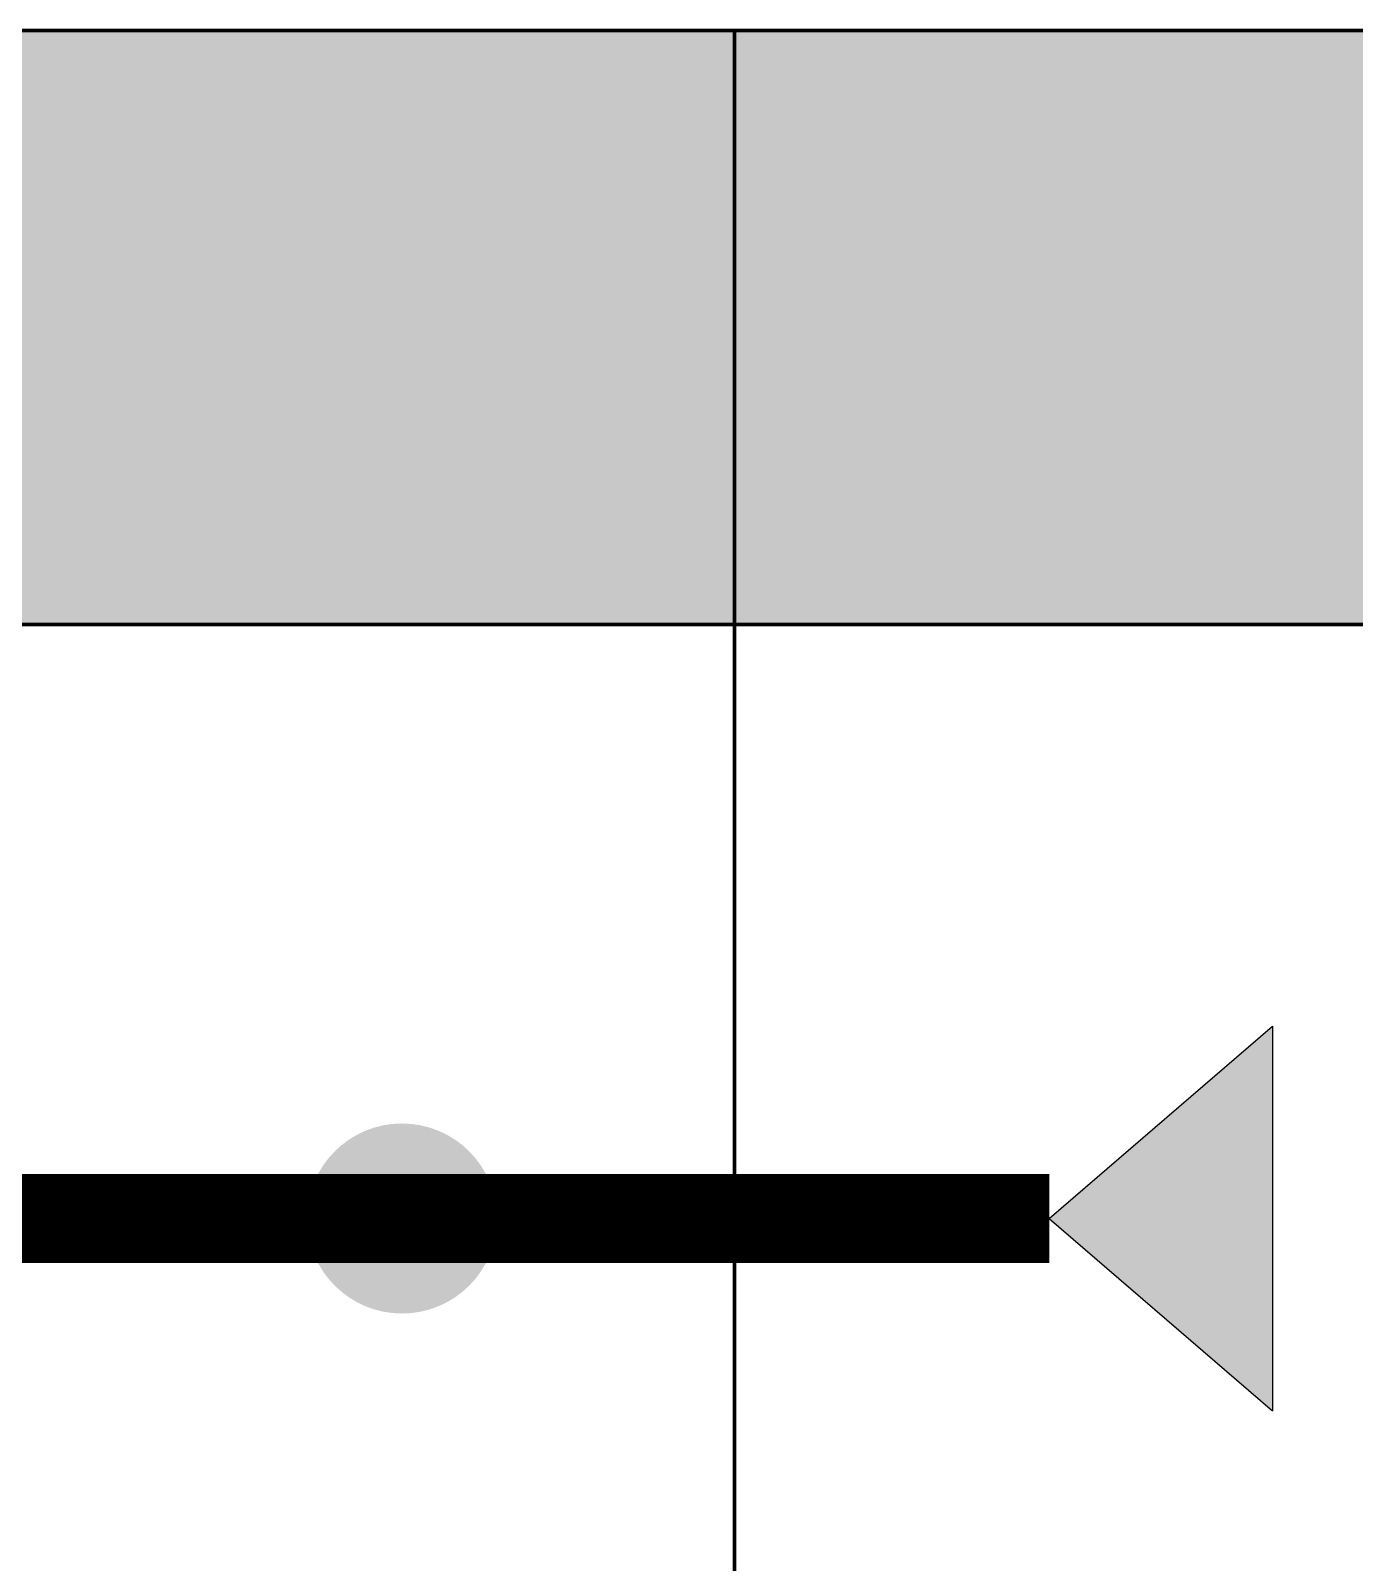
# Model space of a CAD drawing. Header units: millimetres. Extents: x -116965 to 323937, y 291661 to 566926.
# Drawn here: x -43351.1 to -43128.2, y 306779.2 to 307037 of the extents above; entities that cross this region are included whole.
import ezdxf

# ---------------------------------------------------------------- set-up
doc = ezdxf.new("R2010")
doc.units = ezdxf.units.MM
doc.layers.get('0').update_dxf_attribs({"lineweight": 18})
doc.layers.add('C00-00-00', color=7, linetype='Continuous')
doc.layers.add('C34-3A-40', color=7, linetype='Continuous', true_color=0x343a40)
doc.layers.add('C62-64-69', color=7, linetype='Continuous', true_color=0x626469)

msp = doc.modelspace()

# ---------------------------------------------------------------- hatches: boundary and pattern name
at = {"lineweight": -3, "ltscale": 5}
h = msp.add_hatch(color=1, dxfattribs=at)
h.dxf.hatch_style = 1
h.paths.add_polyline_path([(-43142.044404, 306804.7005), (-43142.044404, 306869.449184), (-43179.610805, 306837.074842)])
at = {"layer": 'C00-00-00'}
h = msp.add_hatch(color=256, dxfattribs=at)
edge = h.paths.add_edge_path()
edge.add_arc((-43288.566696, 306837.074842), 15.997765, 0, 360)
at = {"layer": 'C34-3A-40'}
h = msp.add_hatch(color=256, dxfattribs=at)
h.dxf.hatch_style = 2
h.paths.add_polyline_path([(-43932.476806, 307037.046927), (-43232.574512, 307037.046927), (-43232.574512, 306937.060883), (-43932.476806, 306937.060883)])
h = msp.add_hatch(color=256, dxfattribs=at)
h.dxf.hatch_style = 2
h.paths.add_polyline_path([(-43232.574512, 307037.046927), (-42832.630346, 307037.046927), (-42832.630346, 306937.060883), (-43232.574512, 306937.060883)])
at = {"layer": 'C62-64-69'}
h = msp.add_hatch(color=256, dxfattribs=at)
h.dxf.hatch_style = 2
h.paths.add_polyline_path([(-43356.557206, 307028.048183), (-43324.561671, 307028.048183), (-43324.561671, 307021.049158), (-43356.557206, 307021.049158)])
h = msp.add_hatch(color=256, dxfattribs=at)
h.dxf.hatch_style = 2
h.paths.add_polyline_path([(-43324.561671, 307028.048183), (-43292.566137, 307028.048183), (-43292.566137, 307021.049158), (-43324.561671, 307021.049158)])
h = msp.add_hatch(color=256, dxfattribs=at)
h.dxf.hatch_style = 2
h.paths.add_polyline_path([(-43324.561671, 307028.048183), (-43292.566137, 307028.048183), (-43292.566137, 307021.049158), (-43324.561671, 307021.049158)])
h = msp.add_hatch(color=256, dxfattribs=at)
h.dxf.hatch_style = 2
h.paths.add_polyline_path([(-43292.566137, 307028.048183), (-43260.570606, 307028.048183), (-43260.570606, 307021.049158), (-43292.566137, 307021.049158)])
h = msp.add_hatch(color=256, dxfattribs=at)
h.dxf.hatch_style = 2
h.paths.add_polyline_path([(-43292.566137, 307028.048183), (-43260.570606, 307028.048183), (-43260.570606, 307021.049158), (-43292.566137, 307021.049158)])
h = msp.add_hatch(color=256, dxfattribs=at)
h.dxf.hatch_style = 2
h.paths.add_polyline_path([(-43260.570606, 307028.048183), (-43228.575071, 307028.048183), (-43228.575071, 307021.049158), (-43260.570606, 307021.049158)])
h = msp.add_hatch(color=256, dxfattribs=at)
h.dxf.hatch_style = 2
h.paths.add_polyline_path([(-43232.574512, 307028.048183), (-43200.578981, 307028.048183), (-43200.578981, 307021.049158), (-43232.574512, 307021.049158)])
h = msp.add_hatch(color=256, dxfattribs=at)
h.dxf.hatch_style = 2
h.paths.add_polyline_path([(-43200.578981, 307028.048183), (-43168.583446, 307028.048183), (-43168.583446, 307021.049158), (-43200.578981, 307021.049158)])
h = msp.add_hatch(color=256, dxfattribs=at)
h.dxf.hatch_style = 2
h.paths.add_polyline_path([(-43200.578981, 307028.048183), (-43168.583446, 307028.048183), (-43168.583446, 307021.049158), (-43200.578981, 307021.049158)])
h = msp.add_hatch(color=256, dxfattribs=at)
h.dxf.hatch_style = 2
h.paths.add_polyline_path([(-43168.583446, 307028.048183), (-43136.587912, 307028.048183), (-43136.587912, 307021.049158), (-43168.583446, 307021.049158)])
h = msp.add_hatch(color=256, dxfattribs=at)
h.dxf.hatch_style = 2
h.paths.add_polyline_path([(-43168.583446, 307028.048183), (-43136.587912, 307028.048183), (-43136.587912, 307021.049158), (-43168.583446, 307021.049158)])
h = msp.add_hatch(color=256, dxfattribs=at)
h.dxf.hatch_style = 2
h.paths.add_polyline_path([(-43136.587912, 307028.048183), (-43104.592381, 307028.048183), (-43104.592381, 307021.049158), (-43136.587912, 307021.049158)])
h = msp.add_hatch(color=256, dxfattribs=at)
h.dxf.hatch_style = 2
h.paths.add_polyline_path([(-43356.557206, 307021.049158), (-43324.561671, 307021.049158), (-43324.561671, 307019.049439), (-43356.557206, 307019.049439)])
h = msp.add_hatch(color=256, dxfattribs=at)
h.dxf.hatch_style = 2
h.paths.add_polyline_path([(-43324.561671, 307021.049158), (-43292.566137, 307021.049158), (-43292.566137, 307019.049439), (-43324.561671, 307019.049439)])
h = msp.add_hatch(color=256, dxfattribs=at)
h.dxf.hatch_style = 2
h.paths.add_polyline_path([(-43324.561671, 307021.049158), (-43292.566137, 307021.049158), (-43292.566137, 307019.049439), (-43324.561671, 307019.049439)])
h = msp.add_hatch(color=256, dxfattribs=at)
h.dxf.hatch_style = 2
h.paths.add_polyline_path([(-43292.566137, 307021.049158), (-43260.570606, 307021.049158), (-43260.570606, 307019.049439), (-43292.566137, 307019.049439)])
h = msp.add_hatch(color=256, dxfattribs=at)
h.dxf.hatch_style = 2
h.paths.add_polyline_path([(-43292.566137, 307021.049158), (-43260.570606, 307021.049158), (-43260.570606, 307019.049439), (-43292.566137, 307019.049439)])
h = msp.add_hatch(color=256, dxfattribs=at)
h.dxf.hatch_style = 2
h.paths.add_polyline_path([(-43260.570606, 307021.049158), (-43228.575071, 307021.049158), (-43228.575071, 307019.049439), (-43260.570606, 307019.049439)])
h = msp.add_hatch(color=256, dxfattribs=at)
h.dxf.hatch_style = 2
h.paths.add_polyline_path([(-43232.574512, 307021.049158), (-43200.578981, 307021.049158), (-43200.578981, 307019.049439), (-43232.574512, 307019.049439)])
h = msp.add_hatch(color=256, dxfattribs=at)
h.dxf.hatch_style = 2
h.paths.add_polyline_path([(-43200.578981, 307021.049158), (-43168.583446, 307021.049158), (-43168.583446, 307019.049439), (-43200.578981, 307019.049439)])
h = msp.add_hatch(color=256, dxfattribs=at)
h.dxf.hatch_style = 2
h.paths.add_polyline_path([(-43200.578981, 307021.049158), (-43168.583446, 307021.049158), (-43168.583446, 307019.049439), (-43200.578981, 307019.049439)])
h = msp.add_hatch(color=256, dxfattribs=at)
h.dxf.hatch_style = 2
h.paths.add_polyline_path([(-43168.583446, 307021.049158), (-43136.587912, 307021.049158), (-43136.587912, 307019.049439), (-43168.583446, 307019.049439)])
h = msp.add_hatch(color=256, dxfattribs=at)
h.dxf.hatch_style = 2
h.paths.add_polyline_path([(-43168.583446, 307021.049158), (-43136.587912, 307021.049158), (-43136.587912, 307019.049439), (-43168.583446, 307019.049439)])
h = msp.add_hatch(color=256, dxfattribs=at)
h.dxf.hatch_style = 2
h.paths.add_polyline_path([(-43136.587912, 307021.049158), (-43104.592381, 307021.049158), (-43104.592381, 307019.049439), (-43136.587912, 307019.049439)])
h = msp.add_hatch(color=256, dxfattribs=at)
h.dxf.hatch_style = 2
h.paths.add_polyline_path([(-43356.557206, 307019.049439), (-43324.561671, 307019.049439), (-43324.561671, 307012.050414), (-43356.557206, 307012.050414)])
h = msp.add_hatch(color=256, dxfattribs=at)
h.dxf.hatch_style = 2
h.paths.add_polyline_path([(-43324.561671, 307019.049439), (-43292.566137, 307019.049439), (-43292.566137, 307012.050414), (-43324.561671, 307012.050414)])
h = msp.add_hatch(color=256, dxfattribs=at)
h.dxf.hatch_style = 2
h.paths.add_polyline_path([(-43324.561671, 307019.049439), (-43292.566137, 307019.049439), (-43292.566137, 307012.050414), (-43324.561671, 307012.050414)])
h = msp.add_hatch(color=256, dxfattribs=at)
h.dxf.hatch_style = 2
h.paths.add_polyline_path([(-43292.566137, 307019.049439), (-43260.570606, 307019.049439), (-43260.570606, 307012.050414), (-43292.566137, 307012.050414)])
h = msp.add_hatch(color=256, dxfattribs=at)
h.dxf.hatch_style = 2
h.paths.add_polyline_path([(-43292.566137, 307019.049439), (-43260.570606, 307019.049439), (-43260.570606, 307012.050414), (-43292.566137, 307012.050414)])
h = msp.add_hatch(color=256, dxfattribs=at)
h.dxf.hatch_style = 2
h.paths.add_polyline_path([(-43260.570606, 307019.049439), (-43228.575071, 307019.049439), (-43228.575071, 307012.050414), (-43260.570606, 307012.050414)])
h = msp.add_hatch(color=256, dxfattribs=at)
h.dxf.hatch_style = 2
h.paths.add_polyline_path([(-43232.574512, 307019.049439), (-43200.578981, 307019.049439), (-43200.578981, 307012.050414), (-43232.574512, 307012.050414)])
h = msp.add_hatch(color=256, dxfattribs=at)
h.dxf.hatch_style = 2
h.paths.add_polyline_path([(-43200.578981, 307019.049439), (-43168.583446, 307019.049439), (-43168.583446, 307012.050414), (-43200.578981, 307012.050414)])
h = msp.add_hatch(color=256, dxfattribs=at)
h.dxf.hatch_style = 2
h.paths.add_polyline_path([(-43200.578981, 307019.049439), (-43168.583446, 307019.049439), (-43168.583446, 307012.050414), (-43200.578981, 307012.050414)])
h = msp.add_hatch(color=256, dxfattribs=at)
h.dxf.hatch_style = 2
h.paths.add_polyline_path([(-43168.583446, 307019.049439), (-43136.587912, 307019.049439), (-43136.587912, 307012.050414), (-43168.583446, 307012.050414)])
h = msp.add_hatch(color=256, dxfattribs=at)
h.dxf.hatch_style = 2
h.paths.add_polyline_path([(-43168.583446, 307019.049439), (-43136.587912, 307019.049439), (-43136.587912, 307012.050414), (-43168.583446, 307012.050414)])
h = msp.add_hatch(color=256, dxfattribs=at)
h.dxf.hatch_style = 2
h.paths.add_polyline_path([(-43136.587912, 307019.049439), (-43104.592381, 307019.049439), (-43104.592381, 307012.050414), (-43136.587912, 307012.050414)])
h = msp.add_hatch(color=256, dxfattribs=at)
h.dxf.hatch_style = 2
h.paths.add_polyline_path([(-43356.557206, 307012.050414), (-43324.561671, 307012.050414), (-43324.561671, 307010.050695), (-43356.557206, 307010.050695)])
h = msp.add_hatch(color=256, dxfattribs=at)
h.dxf.hatch_style = 2
h.paths.add_polyline_path([(-43324.561671, 307012.050414), (-43292.566137, 307012.050414), (-43292.566137, 307010.050695), (-43324.561671, 307010.050695)])
h = msp.add_hatch(color=256, dxfattribs=at)
h.dxf.hatch_style = 2
h.paths.add_polyline_path([(-43324.561671, 307012.050414), (-43292.566137, 307012.050414), (-43292.566137, 307010.050695), (-43324.561671, 307010.050695)])
h = msp.add_hatch(color=256, dxfattribs=at)
h.dxf.hatch_style = 2
h.paths.add_polyline_path([(-43292.566137, 307012.050414), (-43260.570606, 307012.050414), (-43260.570606, 307010.050695), (-43292.566137, 307010.050695)])
h = msp.add_hatch(color=256, dxfattribs=at)
h.dxf.hatch_style = 2
h.paths.add_polyline_path([(-43292.566137, 307012.050414), (-43260.570606, 307012.050414), (-43260.570606, 307010.050695), (-43292.566137, 307010.050695)])
h = msp.add_hatch(color=256, dxfattribs=at)
h.dxf.hatch_style = 2
h.paths.add_polyline_path([(-43260.570606, 307012.050414), (-43228.575071, 307012.050414), (-43228.575071, 307010.050695), (-43260.570606, 307010.050695)])
h = msp.add_hatch(color=256, dxfattribs=at)
h.dxf.hatch_style = 2
h.paths.add_polyline_path([(-43232.574512, 307012.050414), (-43200.578981, 307012.050414), (-43200.578981, 307010.050695), (-43232.574512, 307010.050695)])
h = msp.add_hatch(color=256, dxfattribs=at)
h.dxf.hatch_style = 2
h.paths.add_polyline_path([(-43200.578981, 307012.050414), (-43168.583446, 307012.050414), (-43168.583446, 307010.050695), (-43200.578981, 307010.050695)])
h = msp.add_hatch(color=256, dxfattribs=at)
h.dxf.hatch_style = 2
h.paths.add_polyline_path([(-43200.578981, 307012.050414), (-43168.583446, 307012.050414), (-43168.583446, 307010.050695), (-43200.578981, 307010.050695)])
h = msp.add_hatch(color=256, dxfattribs=at)
h.dxf.hatch_style = 2
h.paths.add_polyline_path([(-43168.583446, 307012.050414), (-43136.587912, 307012.050414), (-43136.587912, 307010.050695), (-43168.583446, 307010.050695)])
h = msp.add_hatch(color=256, dxfattribs=at)
h.dxf.hatch_style = 2
h.paths.add_polyline_path([(-43168.583446, 307012.050414), (-43136.587912, 307012.050414), (-43136.587912, 307010.050695), (-43168.583446, 307010.050695)])
h = msp.add_hatch(color=256, dxfattribs=at)
h.dxf.hatch_style = 2
h.paths.add_polyline_path([(-43136.587912, 307012.050414), (-43104.592381, 307012.050414), (-43104.592381, 307010.050695), (-43136.587912, 307010.050695)])
h = msp.add_hatch(color=256, dxfattribs=at)
h.dxf.hatch_style = 2
h.paths.add_polyline_path([(-43356.557206, 307010.050695), (-43324.561671, 307010.050695), (-43324.561671, 307003.05167), (-43356.557206, 307003.05167)])
h = msp.add_hatch(color=256, dxfattribs=at)
h.dxf.hatch_style = 2
h.paths.add_polyline_path([(-43324.561671, 307010.050695), (-43292.566137, 307010.050695), (-43292.566137, 307003.05167), (-43324.561671, 307003.05167)])
h = msp.add_hatch(color=256, dxfattribs=at)
h.dxf.hatch_style = 2
h.paths.add_polyline_path([(-43324.561671, 307010.050695), (-43292.566137, 307010.050695), (-43292.566137, 307003.05167), (-43324.561671, 307003.05167)])
h = msp.add_hatch(color=256, dxfattribs=at)
h.dxf.hatch_style = 2
h.paths.add_polyline_path([(-43292.566137, 307010.050695), (-43260.570606, 307010.050695), (-43260.570606, 307003.05167), (-43292.566137, 307003.05167)])
h = msp.add_hatch(color=256, dxfattribs=at)
h.dxf.hatch_style = 2
h.paths.add_polyline_path([(-43292.566137, 307010.050695), (-43260.570606, 307010.050695), (-43260.570606, 307003.05167), (-43292.566137, 307003.05167)])
h = msp.add_hatch(color=256, dxfattribs=at)
h.dxf.hatch_style = 2
h.paths.add_polyline_path([(-43260.570606, 307010.050695), (-43228.575071, 307010.050695), (-43228.575071, 307003.05167), (-43260.570606, 307003.05167)])
h = msp.add_hatch(color=256, dxfattribs=at)
h.dxf.hatch_style = 2
h.paths.add_polyline_path([(-43232.574512, 307010.050695), (-43200.578981, 307010.050695), (-43200.578981, 307003.05167), (-43232.574512, 307003.05167)])
h = msp.add_hatch(color=256, dxfattribs=at)
h.dxf.hatch_style = 2
h.paths.add_polyline_path([(-43200.578981, 307010.050695), (-43168.583446, 307010.050695), (-43168.583446, 307003.05167), (-43200.578981, 307003.05167)])
h = msp.add_hatch(color=256, dxfattribs=at)
h.dxf.hatch_style = 2
h.paths.add_polyline_path([(-43200.578981, 307010.050695), (-43168.583446, 307010.050695), (-43168.583446, 307003.05167), (-43200.578981, 307003.05167)])
h = msp.add_hatch(color=256, dxfattribs=at)
h.dxf.hatch_style = 2
h.paths.add_polyline_path([(-43168.583446, 307010.050695), (-43136.587912, 307010.050695), (-43136.587912, 307003.05167), (-43168.583446, 307003.05167)])
h = msp.add_hatch(color=256, dxfattribs=at)
h.dxf.hatch_style = 2
h.paths.add_polyline_path([(-43168.583446, 307010.050695), (-43136.587912, 307010.050695), (-43136.587912, 307003.05167), (-43168.583446, 307003.05167)])
h = msp.add_hatch(color=256, dxfattribs=at)
h.dxf.hatch_style = 2
h.paths.add_polyline_path([(-43136.587912, 307010.050695), (-43104.592381, 307010.050695), (-43104.592381, 307003.05167), (-43136.587912, 307003.05167)])
h = msp.add_hatch(color=256, dxfattribs=at)
h.dxf.hatch_style = 2
h.paths.add_polyline_path([(-43356.557206, 307003.05167), (-43324.561671, 307003.05167), (-43324.561671, 307001.051952), (-43356.557206, 307001.051952)])
h = msp.add_hatch(color=256, dxfattribs=at)
h.dxf.hatch_style = 2
h.paths.add_polyline_path([(-43324.561671, 307003.05167), (-43292.566137, 307003.05167), (-43292.566137, 307001.051952), (-43324.561671, 307001.051952)])
h = msp.add_hatch(color=256, dxfattribs=at)
h.dxf.hatch_style = 2
h.paths.add_polyline_path([(-43324.561671, 307003.05167), (-43292.566137, 307003.05167), (-43292.566137, 307001.051952), (-43324.561671, 307001.051952)])
h = msp.add_hatch(color=256, dxfattribs=at)
h.dxf.hatch_style = 2
h.paths.add_polyline_path([(-43292.566137, 307003.05167), (-43260.570606, 307003.05167), (-43260.570606, 307001.051952), (-43292.566137, 307001.051952)])
h = msp.add_hatch(color=256, dxfattribs=at)
h.dxf.hatch_style = 2
h.paths.add_polyline_path([(-43292.566137, 307003.05167), (-43260.570606, 307003.05167), (-43260.570606, 307001.051952), (-43292.566137, 307001.051952)])
h = msp.add_hatch(color=256, dxfattribs=at)
h.dxf.hatch_style = 2
h.paths.add_polyline_path([(-43260.570606, 307003.05167), (-43228.575071, 307003.05167), (-43228.575071, 307001.051952), (-43260.570606, 307001.051952)])
h = msp.add_hatch(color=256, dxfattribs=at)
h.dxf.hatch_style = 2
h.paths.add_polyline_path([(-43232.574512, 307003.05167), (-43200.578981, 307003.05167), (-43200.578981, 307001.051952), (-43232.574512, 307001.051952)])
h = msp.add_hatch(color=256, dxfattribs=at)
h.dxf.hatch_style = 2
h.paths.add_polyline_path([(-43200.578981, 307003.05167), (-43168.583446, 307003.05167), (-43168.583446, 307001.051952), (-43200.578981, 307001.051952)])
h = msp.add_hatch(color=256, dxfattribs=at)
h.dxf.hatch_style = 2
h.paths.add_polyline_path([(-43200.578981, 307003.05167), (-43168.583446, 307003.05167), (-43168.583446, 307001.051952), (-43200.578981, 307001.051952)])
h = msp.add_hatch(color=256, dxfattribs=at)
h.dxf.hatch_style = 2
h.paths.add_polyline_path([(-43168.583446, 307003.05167), (-43136.587912, 307003.05167), (-43136.587912, 307001.051952), (-43168.583446, 307001.051952)])
h = msp.add_hatch(color=256, dxfattribs=at)
h.dxf.hatch_style = 2
h.paths.add_polyline_path([(-43168.583446, 307003.05167), (-43136.587912, 307003.05167), (-43136.587912, 307001.051952), (-43168.583446, 307001.051952)])
h = msp.add_hatch(color=256, dxfattribs=at)
h.dxf.hatch_style = 2
h.paths.add_polyline_path([(-43136.587912, 307003.05167), (-43104.592381, 307003.05167), (-43104.592381, 307001.051952), (-43136.587912, 307001.051952)])
h = msp.add_hatch(color=256, dxfattribs=at)
h.dxf.hatch_style = 2
h.paths.add_polyline_path([(-43356.557206, 307001.051952), (-43324.561671, 307001.051952), (-43324.561671, 306994.052926), (-43356.557206, 306994.052926)])
h = msp.add_hatch(color=256, dxfattribs=at)
h.dxf.hatch_style = 2
h.paths.add_polyline_path([(-43324.561671, 307001.051952), (-43292.566137, 307001.051952), (-43292.566137, 306994.052926), (-43324.561671, 306994.052926)])
h = msp.add_hatch(color=256, dxfattribs=at)
h.dxf.hatch_style = 2
h.paths.add_polyline_path([(-43324.561671, 307001.051952), (-43292.566137, 307001.051952), (-43292.566137, 306994.052926), (-43324.561671, 306994.052926)])
h = msp.add_hatch(color=256, dxfattribs=at)
h.dxf.hatch_style = 2
h.paths.add_polyline_path([(-43292.566137, 307001.051952), (-43260.570606, 307001.051952), (-43260.570606, 306994.052926), (-43292.566137, 306994.052926)])
h = msp.add_hatch(color=256, dxfattribs=at)
h.dxf.hatch_style = 2
h.paths.add_polyline_path([(-43292.566137, 307001.051952), (-43260.570606, 307001.051952), (-43260.570606, 306994.052926), (-43292.566137, 306994.052926)])
h = msp.add_hatch(color=256, dxfattribs=at)
h.dxf.hatch_style = 2
h.paths.add_polyline_path([(-43260.570606, 307001.051952), (-43228.575071, 307001.051952), (-43228.575071, 306994.052926), (-43260.570606, 306994.052926)])
h = msp.add_hatch(color=256, dxfattribs=at)
h.dxf.hatch_style = 2
h.paths.add_polyline_path([(-43232.574512, 307001.051952), (-43200.578981, 307001.051952), (-43200.578981, 306994.052926), (-43232.574512, 306994.052926)])
h = msp.add_hatch(color=256, dxfattribs=at)
h.dxf.hatch_style = 2
h.paths.add_polyline_path([(-43200.578981, 307001.051952), (-43168.583446, 307001.051952), (-43168.583446, 306994.052926), (-43200.578981, 306994.052926)])
h = msp.add_hatch(color=256, dxfattribs=at)
h.dxf.hatch_style = 2
h.paths.add_polyline_path([(-43200.578981, 307001.051952), (-43168.583446, 307001.051952), (-43168.583446, 306994.052926), (-43200.578981, 306994.052926)])
h = msp.add_hatch(color=256, dxfattribs=at)
h.dxf.hatch_style = 2
h.paths.add_polyline_path([(-43168.583446, 307001.051952), (-43136.587912, 307001.051952), (-43136.587912, 306994.052926), (-43168.583446, 306994.052926)])
h = msp.add_hatch(color=256, dxfattribs=at)
h.dxf.hatch_style = 2
h.paths.add_polyline_path([(-43168.583446, 307001.051952), (-43136.587912, 307001.051952), (-43136.587912, 306994.052926), (-43168.583446, 306994.052926)])
h = msp.add_hatch(color=256, dxfattribs=at)
h.dxf.hatch_style = 2
h.paths.add_polyline_path([(-43136.587912, 307001.051952), (-43104.592381, 307001.051952), (-43104.592381, 306994.052926), (-43136.587912, 306994.052926)])
h = msp.add_hatch(color=256, dxfattribs=at)
h.dxf.hatch_style = 2
h.paths.add_polyline_path([(-43356.557206, 306994.052926), (-43324.561671, 306994.052926), (-43324.561671, 306992.053208), (-43356.557206, 306992.053208)])
h = msp.add_hatch(color=256, dxfattribs=at)
h.dxf.hatch_style = 2
h.paths.add_polyline_path([(-43324.561671, 306994.052926), (-43292.566137, 306994.052926), (-43292.566137, 306992.053208), (-43324.561671, 306992.053208)])
h = msp.add_hatch(color=256, dxfattribs=at)
h.dxf.hatch_style = 2
h.paths.add_polyline_path([(-43324.561671, 306994.052926), (-43292.566137, 306994.052926), (-43292.566137, 306992.053208), (-43324.561671, 306992.053208)])
h = msp.add_hatch(color=256, dxfattribs=at)
h.dxf.hatch_style = 2
h.paths.add_polyline_path([(-43292.566137, 306994.052926), (-43260.570606, 306994.052926), (-43260.570606, 306992.053208), (-43292.566137, 306992.053208)])
h = msp.add_hatch(color=256, dxfattribs=at)
h.dxf.hatch_style = 2
h.paths.add_polyline_path([(-43292.566137, 306994.052926), (-43260.570606, 306994.052926), (-43260.570606, 306992.053208), (-43292.566137, 306992.053208)])
h = msp.add_hatch(color=256, dxfattribs=at)
h.dxf.hatch_style = 2
h.paths.add_polyline_path([(-43260.570606, 306994.052926), (-43228.575071, 306994.052926), (-43228.575071, 306992.053208), (-43260.570606, 306992.053208)])
h = msp.add_hatch(color=256, dxfattribs=at)
h.dxf.hatch_style = 2
h.paths.add_polyline_path([(-43232.574512, 306994.052926), (-43200.578981, 306994.052926), (-43200.578981, 306992.053208), (-43232.574512, 306992.053208)])
h = msp.add_hatch(color=256, dxfattribs=at)
h.dxf.hatch_style = 2
h.paths.add_polyline_path([(-43200.578981, 306994.052926), (-43168.583446, 306994.052926), (-43168.583446, 306992.053208), (-43200.578981, 306992.053208)])
h = msp.add_hatch(color=256, dxfattribs=at)
h.dxf.hatch_style = 2
h.paths.add_polyline_path([(-43200.578981, 306994.052926), (-43168.583446, 306994.052926), (-43168.583446, 306992.053208), (-43200.578981, 306992.053208)])
h = msp.add_hatch(color=256, dxfattribs=at)
h.dxf.hatch_style = 2
h.paths.add_polyline_path([(-43168.583446, 306994.052926), (-43136.587912, 306994.052926), (-43136.587912, 306992.053208), (-43168.583446, 306992.053208)])
h = msp.add_hatch(color=256, dxfattribs=at)
h.dxf.hatch_style = 2
h.paths.add_polyline_path([(-43168.583446, 306994.052926), (-43136.587912, 306994.052926), (-43136.587912, 306992.053208), (-43168.583446, 306992.053208)])
h = msp.add_hatch(color=256, dxfattribs=at)
h.dxf.hatch_style = 2
h.paths.add_polyline_path([(-43136.587912, 306994.052926), (-43104.592381, 306994.052926), (-43104.592381, 306992.053208), (-43136.587912, 306992.053208)])
h = msp.add_hatch(color=256, dxfattribs=at)
h.dxf.hatch_style = 2
h.paths.add_polyline_path([(-43356.557206, 306992.053208), (-43324.561671, 306992.053208), (-43324.561671, 306985.054183), (-43356.557206, 306985.054183)])
h = msp.add_hatch(color=256, dxfattribs=at)
h.dxf.hatch_style = 2
h.paths.add_polyline_path([(-43324.561671, 306992.053208), (-43292.566137, 306992.053208), (-43292.566137, 306985.054183), (-43324.561671, 306985.054183)])
h = msp.add_hatch(color=256, dxfattribs=at)
h.dxf.hatch_style = 2
h.paths.add_polyline_path([(-43324.561671, 306992.053208), (-43292.566137, 306992.053208), (-43292.566137, 306985.054183), (-43324.561671, 306985.054183)])
h = msp.add_hatch(color=256, dxfattribs=at)
h.dxf.hatch_style = 2
h.paths.add_polyline_path([(-43292.566137, 306992.053208), (-43260.570606, 306992.053208), (-43260.570606, 306985.054183), (-43292.566137, 306985.054183)])
h = msp.add_hatch(color=256, dxfattribs=at)
h.dxf.hatch_style = 2
h.paths.add_polyline_path([(-43292.566137, 306992.053208), (-43260.570606, 306992.053208), (-43260.570606, 306985.054183), (-43292.566137, 306985.054183)])
h = msp.add_hatch(color=256, dxfattribs=at)
h.dxf.hatch_style = 2
h.paths.add_polyline_path([(-43260.570606, 306992.053208), (-43228.575071, 306992.053208), (-43228.575071, 306985.054183), (-43260.570606, 306985.054183)])
h = msp.add_hatch(color=256, dxfattribs=at)
h.dxf.hatch_style = 2
h.paths.add_polyline_path([(-43232.574512, 306992.053208), (-43200.578981, 306992.053208), (-43200.578981, 306985.054183), (-43232.574512, 306985.054183)])
h = msp.add_hatch(color=256, dxfattribs=at)
h.dxf.hatch_style = 2
h.paths.add_polyline_path([(-43200.578981, 306992.053208), (-43168.583446, 306992.053208), (-43168.583446, 306985.054183), (-43200.578981, 306985.054183)])
h = msp.add_hatch(color=256, dxfattribs=at)
h.dxf.hatch_style = 2
h.paths.add_polyline_path([(-43200.578981, 306992.053208), (-43168.583446, 306992.053208), (-43168.583446, 306985.054183), (-43200.578981, 306985.054183)])
h = msp.add_hatch(color=256, dxfattribs=at)
h.dxf.hatch_style = 2
h.paths.add_polyline_path([(-43168.583446, 306992.053208), (-43136.587912, 306992.053208), (-43136.587912, 306985.054183), (-43168.583446, 306985.054183)])
h = msp.add_hatch(color=256, dxfattribs=at)
h.dxf.hatch_style = 2
h.paths.add_polyline_path([(-43168.583446, 306992.053208), (-43136.587912, 306992.053208), (-43136.587912, 306985.054183), (-43168.583446, 306985.054183)])
h = msp.add_hatch(color=256, dxfattribs=at)
h.dxf.hatch_style = 2
h.paths.add_polyline_path([(-43136.587912, 306992.053208), (-43104.592381, 306992.053208), (-43104.592381, 306985.054183), (-43136.587912, 306985.054183)])
h = msp.add_hatch(color=256, dxfattribs=at)
h.dxf.hatch_style = 2
h.paths.add_polyline_path([(-43356.557206, 306985.054183), (-43324.561671, 306985.054183), (-43324.561671, 306983.054464), (-43356.557206, 306983.054464)])
h = msp.add_hatch(color=256, dxfattribs=at)
h.dxf.hatch_style = 2
h.paths.add_polyline_path([(-43324.561671, 306985.054183), (-43292.566137, 306985.054183), (-43292.566137, 306983.054464), (-43324.561671, 306983.054464)])
h = msp.add_hatch(color=256, dxfattribs=at)
h.dxf.hatch_style = 2
h.paths.add_polyline_path([(-43324.561671, 306985.054183), (-43292.566137, 306985.054183), (-43292.566137, 306983.054464), (-43324.561671, 306983.054464)])
h = msp.add_hatch(color=256, dxfattribs=at)
h.dxf.hatch_style = 2
h.paths.add_polyline_path([(-43292.566137, 306985.054183), (-43260.570606, 306985.054183), (-43260.570606, 306983.054464), (-43292.566137, 306983.054464)])
h = msp.add_hatch(color=256, dxfattribs=at)
h.dxf.hatch_style = 2
h.paths.add_polyline_path([(-43292.566137, 306985.054183), (-43260.570606, 306985.054183), (-43260.570606, 306983.054464), (-43292.566137, 306983.054464)])
h = msp.add_hatch(color=256, dxfattribs=at)
h.dxf.hatch_style = 2
h.paths.add_polyline_path([(-43260.570606, 306985.054183), (-43228.575071, 306985.054183), (-43228.575071, 306983.054464), (-43260.570606, 306983.054464)])
h = msp.add_hatch(color=256, dxfattribs=at)
h.dxf.hatch_style = 2
h.paths.add_polyline_path([(-43232.574512, 306985.054183), (-43200.578981, 306985.054183), (-43200.578981, 306983.054464), (-43232.574512, 306983.054464)])
h = msp.add_hatch(color=256, dxfattribs=at)
h.dxf.hatch_style = 2
h.paths.add_polyline_path([(-43200.578981, 306985.054183), (-43168.583446, 306985.054183), (-43168.583446, 306983.054464), (-43200.578981, 306983.054464)])
h = msp.add_hatch(color=256, dxfattribs=at)
h.dxf.hatch_style = 2
h.paths.add_polyline_path([(-43200.578981, 306985.054183), (-43168.583446, 306985.054183), (-43168.583446, 306983.054464), (-43200.578981, 306983.054464)])
h = msp.add_hatch(color=256, dxfattribs=at)
h.dxf.hatch_style = 2
h.paths.add_polyline_path([(-43168.583446, 306985.054183), (-43136.587912, 306985.054183), (-43136.587912, 306983.054464), (-43168.583446, 306983.054464)])
h = msp.add_hatch(color=256, dxfattribs=at)
h.dxf.hatch_style = 2
h.paths.add_polyline_path([(-43168.583446, 306985.054183), (-43136.587912, 306985.054183), (-43136.587912, 306983.054464), (-43168.583446, 306983.054464)])
h = msp.add_hatch(color=256, dxfattribs=at)
h.dxf.hatch_style = 2
h.paths.add_polyline_path([(-43136.587912, 306985.054183), (-43104.592381, 306985.054183), (-43104.592381, 306983.054464), (-43136.587912, 306983.054464)])

# ---------------------------------------------------------------- linework, layer by layer
at = {"lineweight": -3, "ltscale": 5}
for p, q in [((-43179.610805, 306837.074842), (-43142.044404, 306869.449184)), ((-43142.044404, 306869.449184), (-43142.044404, 306804.7005)), ((-43179.610805, 306837.074842), (-43142.044404, 306804.7005))]:
    msp.add_line(p, q, dxfattribs=at)
at = {"color": 1, "lineweight": -3, "ltscale": 5, "const_width": 15}
msp.add_lwpolyline([(-43545.513793, 306837.074842), (-43179.610805, 306837.074842)], dxfattribs=at)
at = {"layer": 'C00-00-00', "lineweight": 211}
for points in [[(-43932.476806, 307037.046927), (-43232.574512, 307037.046927), (-43232.574512, 304837.354008), (-43932.476806, 304837.354008)], [(-43932.476806, 307037.046927), (-43232.574512, 307037.046927), (-43232.574512, 306937.060883), (-43932.476806, 306937.060883)], [(-43232.574512, 307037.046927), (-42832.630346, 307037.046927), (-42832.630346, 306937.060883), (-43232.574512, 306937.060883)]]:
    msp.add_lwpolyline(points, close=True, dxfattribs=at)
at = {"layer": 'C00-00-00', "lineweight": 100}
for points in [[(-43932.476806, 306937.060883), (-43232.574512, 306937.060883), (-43232.574512, 306737.088802), (-43932.476806, 306737.088802)], [(-43232.574512, 306937.060883), (-42832.630346, 306937.060883), (-42832.630346, 304937.340052), (-43232.574512, 304937.340052)]]:
    msp.add_lwpolyline(points, close=True, dxfattribs=at)

doc.saveas('drawing.dxf')
